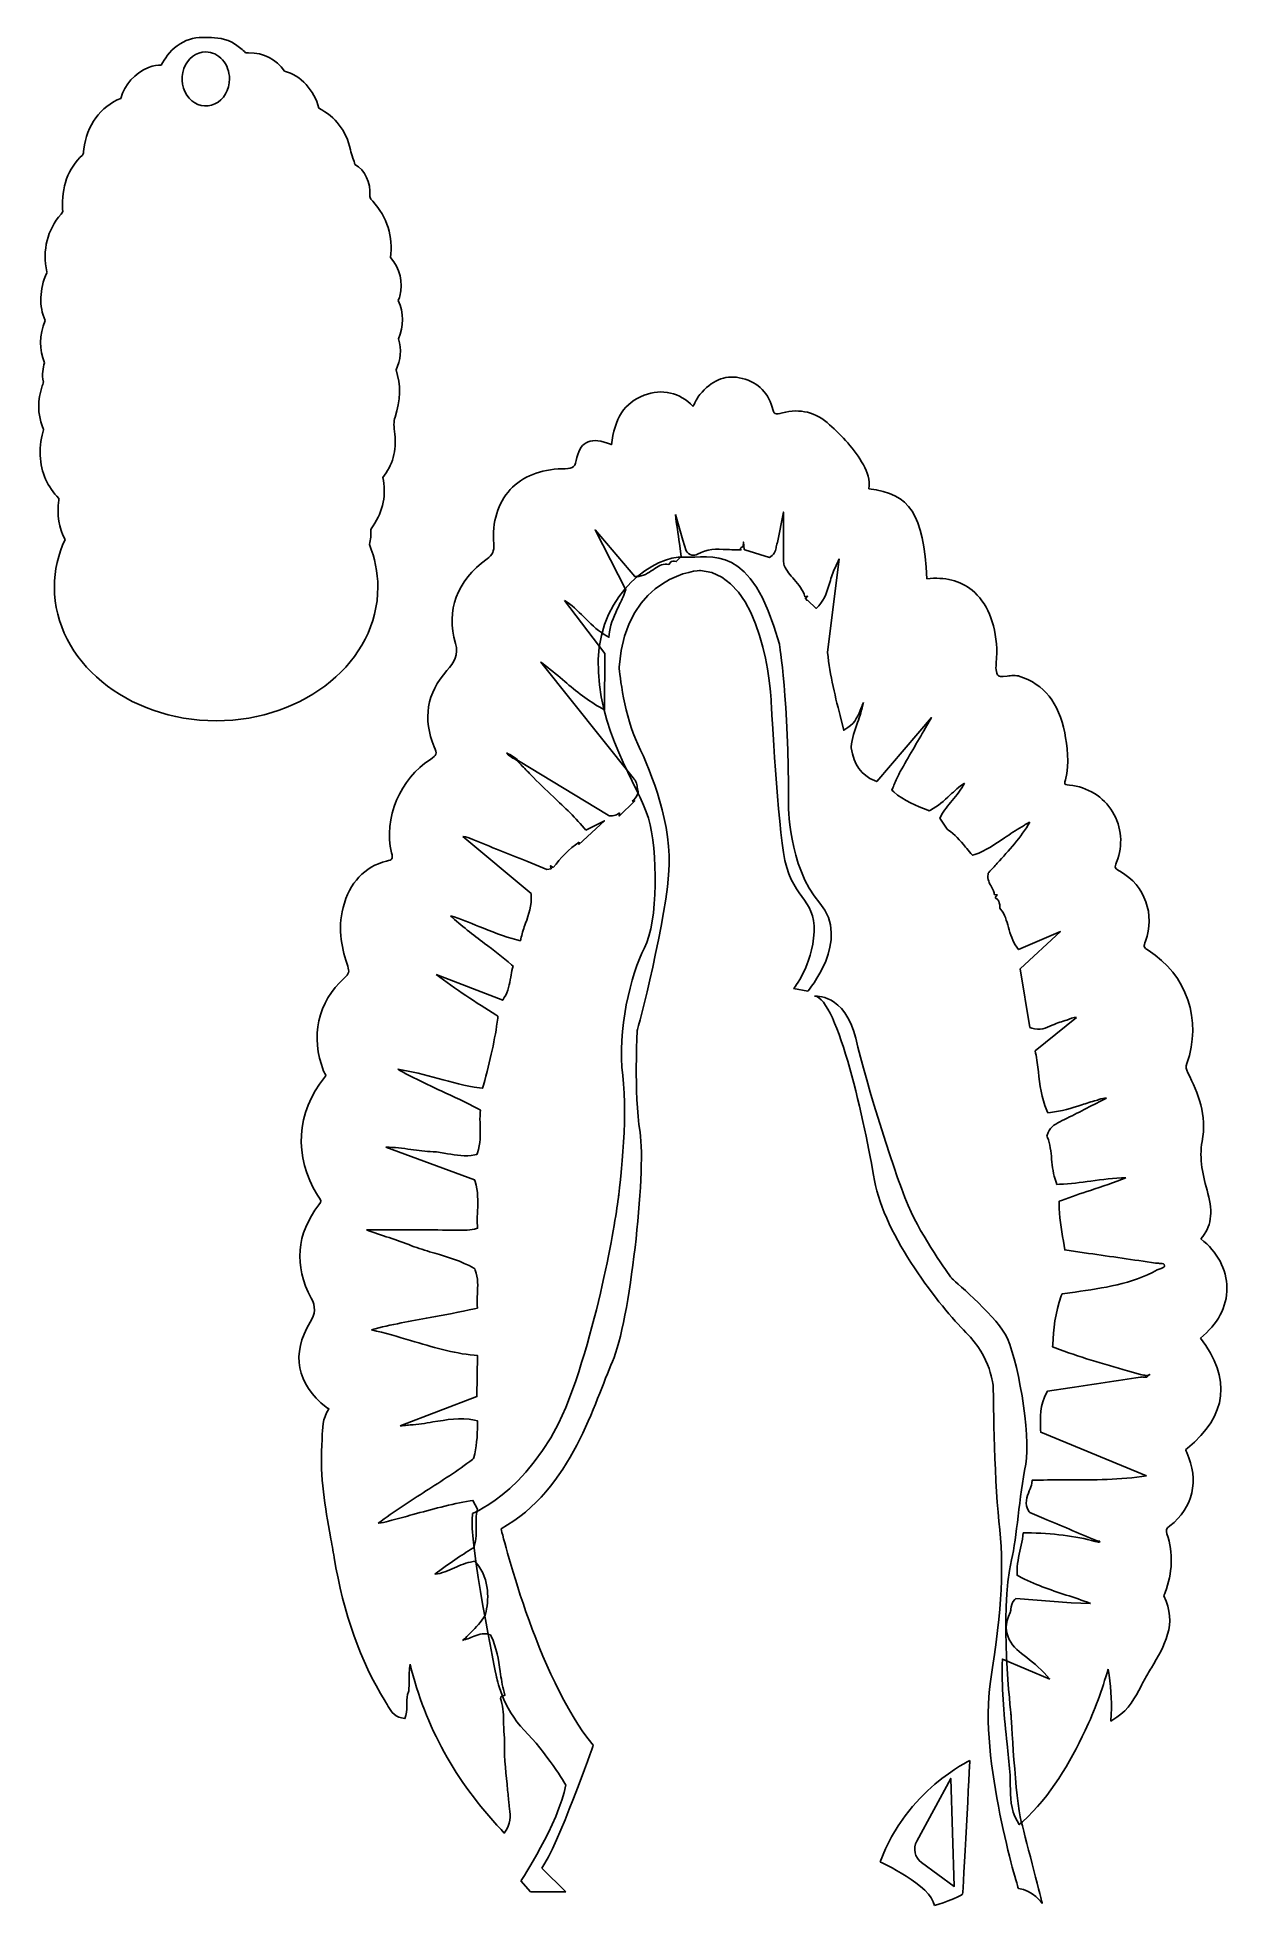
# Model space of a CAD drawing. Extents: x 0 to 84, y -84 to 48.
import ezdxf

# ---------------------------------------------------------------- set-up
doc = ezdxf.new("R2010")
doc.units = 0
doc.layers.get('0').update_dxf_attribs({"linetype": 'CONTINUOUS'})

msp = doc.modelspace()

# ---------------------------------------------------------------- linework, layer by layer
at = {"color": 1}
for points in [[(8.760677, 46.428595)], [(11.914956, 47.366224)], [(25.509058, 27.092324)]]:
    msp.add_lwpolyline(points, close=True, dxfattribs=at)
msp.add_lwpolyline([(22.378091, 39.614188), (22.295541, 39.866192)], dxfattribs=at)
at = {"color": 7}
for points in [[(45.055229, 14.68799), (45.595229, 12.88799), (45.825229, 12.12799)], [(52.275229, 12.71799), (52.685229, 14.86799), (52.685229, 11.41799), (52.705229, 11.17799), (52.725229, 11.09799)], [(41.525229, 9.26799), (41.565229, 9.36799), (39.395229, 13.60799), (42.185229, 10.30799), (42.305229, 10.30799)], [(44.985229, 11.38799), (45.115229, 11.36799), (45.475229, 11.72799), (45.345229, 12.64799)], [(49.395229, 12.19799), (49.685229, 12.19799), (49.665229, 12.30799), (49.705229, 12.36799), (49.845229, 12.42799), (49.865229, 12.74799), (49.905229, 12.22799), (49.955229, 12.22799), (49.955229, 12.18799), (51.695229, 11.66799), (51.795229, 11.72799)], [(44.465229, 11.17799), (44.605229, 11.16799), (44.685229, 11.28799)], [(56.625229, 11.56799), (55.805229, 4.94799)], [(39.675229, 1.10799), (40.045229, 0.89799), (40.085229, 4.86799), (37.235229, 8.62799)], [(54.185229, 8.87799), (54.385229, 8.91799), (54.235229, 8.76799), (54.355229, 8.62799), (54.375229, 8.63799), (55.005229, 8.05799), (55.175229, 8.24799)], [(40.035229, 6.22799), (40.365229, 6.02799), (40.415229, 6.40799)], [(42.075229, -3.90201), (35.565229, 4.26799), (35.695229, 4.16799)], [(56.755229, 0.19799), (56.945229, -0.54201), (57.235229, -0.35201)], [(59.105229, -4.10201), (59.275229, -4.17201), (63.125229, 0.34799), (62.705229, -0.38201)], [(34.165229, -2.98201), (33.835229, -2.65201), (33.755229, -2.59201)], [(57.455229, -1.72201), (57.455229, -1.76201), (57.465229, -1.79201)], [(33.985229, -2.70201), (40.315229, -6.55201), (40.395229, -6.58201)], [(42.415229, -5.01201), (42.435229, -4.95201), (42.425229, -4.89201)], [(60.405229, -4.60201), (60.325229, -4.77201), (60.465229, -4.89201)], [(41.125229, -6.37201), (41.095229, -6.61201), (42.185229, -5.52201), (42.015229, -5.55201)], [(62.865229, -6.19201), (62.965229, -6.23201), (63.065229, -6.18201)], [(38.265229, -8.45201), (38.255229, -8.61201), (40.045229, -6.94201), (38.745229, -7.61201)], [(63.785229, -6.63201), (63.715229, -6.76201), (64.235229, -7.52201), (64.295229, -7.58201)], [(34.885229, -12.19201), (34.875229, -12.08201), (30.055229, -8.05201)], [(34.575229, -9.80201), (35.995229, -10.37201), (36.285229, -10.32201), (36.245229, -10.11201), (36.435229, -10.24201)], [(65.915229, -9.25201), (66.025229, -9.37201), (66.185229, -9.32201)], [(67.185229, -10.58201), (67.135229, -10.64201), (67.125229, -10.71201)], [(67.555229, -12.15201), (67.775229, -12.17201), (67.635229, -12.35201), (67.815229, -12.52201)], [(67.965229, -13.03201), (67.965229, -13.11201), (68.015229, -13.17201)], [(33.875229, -15.35201), (34.125229, -15.41201), (34.185229, -15.16201)], [(69.155229, -15.87201), (69.275229, -16.03201), (72.235229, -14.76201), (69.385229, -17.40201), (70.075229, -21.53201), (70.205229, -21.58201)], [(33.565229, -17.35201), (33.605229, -17.20201), (33.485229, -17.10201)], [(28.185229, -17.79201), (32.875229, -19.61201), (32.985229, -19.43201)], [(54.405229, -18.98201), (53.405229, -18.78201)], [(32.525229, -20.89201), (32.535229, -20.74201), (32.395229, -20.65201)], [(73.365228, -20.82201), (70.455229, -23.19201), (70.485229, -23.34201)], [(31.235229, -25.802009), (31.455229, -25.832009), (31.515229, -25.622009)], [(31.285229, -27.532009), (31.295229, -27.372009), (31.145229, -27.292009)], [(71.275229, -27.392009), (71.345229, -27.562009), (71.525229, -27.542009)], [(75.485228, -26.522009), (74.975228, -26.782009)], [(30.925229, -32.412009), (30.885229, -32.292009), (24.625229, -29.982009)], [(71.305229, -29.142009), (71.285229, -29.222009), (71.315229, -29.302009)], [(30.895229, -30.542009), (31.035229, -30.512009), (31.085229, -30.382009)], [(71.925229, -32.452009), (71.985229, -32.622009), (72.165229, -32.612009)], [(72.305229, -33.752009), (72.145229, -33.812009), (72.145229, -33.982009)], [(30.885229, -35.772009), (31.095229, -35.722009), (31.085229, -35.512009)], [(23.25523, -35.832009), (23.87523, -35.832009)], [(29.285229, -35.852009), (29.525229, -35.852009)], [(72.445229, -36.632009), (72.535229, -37.252009), (74.215228, -37.492009)], [(30.935229, -38.672009), (30.905229, -38.592009), (30.825229, -38.542009)], [(73.275228, -40.222009), (72.345229, -40.352009), (72.295229, -40.492009)], [(30.885229, -41.402009), (31.085229, -41.352009), (31.075229, -41.142009)], [(25.625229, -49.682009), (31.055229, -47.602009), (31.095229, -44.712009), (30.865229, -44.692009)], [(71.695229, -43.922009), (71.685229, -44.102009), (71.855229, -44.162009)], [(76.965228, -45.792009), (77.885228, -46.052009)], [(78.325228, -46.142009), (78.535228, -46.042009), (78.535228, -46.042009), (78.335228, -46.232009)], [(72.905228, -46.992009), (71.315229, -47.232009), (71.255229, -47.342009)], [(31.085229, -49.522009), (31.085229, -49.312009), (30.885229, -49.272009)], [(70.835229, -49.972009), (70.845229, -50.132009), (78.315228, -53.202009)], [(30.745229, -52.042009), (30.815229, -51.992009), (30.835229, -51.912009)], [(70.445229, -53.512009), (70.235229, -53.522009), (70.205229, -53.732009)], [(31.065229, -55.652009), (31.085229, -55.562009), (30.765229, -54.942009), (30.585229, -54.972009)], [(25.045229, -56.342009), (24.815229, -56.402009)], [(70.035229, -55.742009), (70.075229, -55.802009), (71.055229, -56.212009)], [(69.835229, -57.232009), (69.615229, -57.232009), (69.585229, -57.452009)], [(74.795228, -57.862009), (74.695228, -57.832009)], [(74.705228, -57.752009), (74.885228, -57.812009)], [(75.005228, -57.822009), (74.995228, -57.902009)], [(30.755229, -58.322009), (30.825229, -58.272009), (30.855229, -58.192009)], [(31.005229, -59.352009), (30.915229, -59.242009), (30.775229, -59.262009)], [(69.175229, -60.082009), (69.175229, -60.232009), (69.305229, -60.302009)], [(74.355228, -62.212009), (72.985228, -62.182009), (69.095229, -61.862009), (69.015229, -61.942009)], [(79.595228, -61.512009), (79.615228, -61.452009)], [(31.635229, -63.062009), (31.665229, -62.982009)], [(32.055229, -64.532009), (32.005229, -64.432009), (31.895229, -64.402009)], [(71.485229, -67.562009), (68.135229, -66.152009), (68.125229, -66.522009)], [(26.225229, -68.472009), (26.245229, -68.382009)], [(32.815229, -68.782009), (33.025229, -68.702009), (32.965229, -68.482009)], [(25.735229, -70.302009), (25.965229, -70.352009), (26.025229, -70.132009)], [(75.815228, -70.042009), (75.795228, -70.522009), (76.205228, -70.262009)], [(62.095229, -79.002008), (64.495229, -74.572008), (64.735229, -82.202008), (62.435229, -80.522008)], [(69.175229, -77.572008), (69.325229, -77.842008), (69.555229, -77.632008)], [(32.765229, -78.192008), (32.985229, -78.432008), (33.155229, -78.152008)], [(35.625229, -80.922008), (37.325229, -82.582008)], [(37.325229, -82.582008), (34.835229, -82.582008), (34.155229, -81.822008)]]:
    msp.add_lwpolyline(points, dxfattribs=at)
for points in [[(83.985228, -39.942009)], [(59.505229, -80.472008)], [(70.955229, -83.402008)]]:
    msp.add_lwpolyline(points, close=True, dxfattribs=at)
at = {"color": 1}
for points in [[(9.901608, 47.800995), (9.34146, 47.402557), (9.014218, 46.878115), (8.760677, 46.428595)], [(11.688179, 48.393543), (11.05433, 48.393543), (10.452911, 48.192622), (9.901608, 47.800995)], [(11.856225, 48.386643), (11.797258, 48.393543), (11.741245, 48.393543), (11.688179, 48.393543)], [(12.121558, 48.379843), (12.033116, 48.379843), (11.94467, 48.383243), (11.856225, 48.386643)], [(14.005418, 47.896268), (13.312607, 48.362816), (12.622742, 48.373033), (12.121558, 48.379843)], [(14.727713, 47.307122), (14.518394, 47.51826), (14.279597, 47.712373), (14.005418, 47.896268)], [(7.876233, 46.268539), (6.888607, 45.849668), (6.210535, 45.09025), (5.912773, 44.085641)], [(8.760677, 46.428595), (8.551358, 46.428595), (8.224116, 46.414955), (7.876233, 46.268539)], [(10.370524, 46.187008), (10.11178, 45.473204), (10.254802, 44.651581), (10.732899, 44.105259)], [(11.914956, 47.366224), (11.238824, 47.366224), (10.629269, 46.900811), (10.370524, 46.187008)], [(13.097012, 46.806731), (12.783511, 47.164968), (12.358313, 47.366224), (11.914956, 47.366224)], [(13.586636, 45.455995), (13.586636, 45.962619), (13.410513, 46.448493), (13.097012, 46.806731)], [(14.931135, 47.310522), (14.863317, 47.310522), (14.79552, 47.310522), (14.727713, 47.307122)], [(17.460639, 46.013043), (16.906391, 46.854192), (16.027844, 47.310522), (14.931135, 47.310522)], [(12.55468, 43.691174), (13.179344, 43.986841), (13.586636, 44.68338), (13.586636, 45.455995)], [(19.901699, 43.384029), (19.583301, 44.667887), (18.616312, 45.703147), (17.460639, 46.013043)], [(5.912773, 44.085641), (4.50651, 43.520332), (3.492351, 42.154746), (3.312515, 40.499692)], [(10.732899, 44.105259), (11.210996, 43.558938), (11.930016, 43.395507), (12.55468, 43.691174)], [(22.12165, 40.455337), (21.832731, 41.797086), (21.069164, 42.798292), (19.901699, 43.384029)], [(3.203434, 40.084226), (2.198117, 39.134105), (1.717572, 37.805976), (1.81486, 36.246273)], [(3.253548, 40.142118), (3.253548, 40.142118), (3.241746, 40.125087), (3.203434, 40.084226)], [(3.312515, 40.499692), (3.283026, 40.234066), (3.262392, 40.162552), (3.253548, 40.142118)], [(22.295541, 39.866192), (22.224831, 40.080736), (22.159974, 40.281657), (22.12165, 40.455337)], [(22.440011, 39.423484), (22.416431, 39.484782), (22.389891, 39.569917), (22.378091, 39.614188)], [(23.489548, 37.189502), (23.572098, 38.146436), (23.171149, 38.990989), (22.440011, 39.423484)], [(23.695922, 36.825118), (23.477755, 37.066906), (23.483652, 37.13161), (23.489548, 37.189502)], [(1.70283, 35.895513), (0.724047, 34.815983), (0.37027, 33.375475), (0.703412, 31.836209)], [(1.81486, 36.246273), (1.826662, 36.048759), (1.809, 36.014705), (1.70283, 35.895513)], [(24.945932, 32.833922), (25.15525, 34.308486), (24.724823, 35.680886), (23.695922, 36.825118)], [(0.691581, 31.768108), (0.172716, 30.552268), (0.13439, 29.421659), (0.576612, 28.393209)], [(0.709272, 31.812374), (0.706302, 31.805599), (0.700442, 31.788538), (0.691581, 31.768108)], [(0.703412, 31.836209), (0.706382, 31.826005), (0.706382, 31.815774), (0.709272, 31.812374)], [(25.603366, 30.112962), (25.8628, 31.114165), (25.632836, 32.064287), (24.945932, 32.833922)], [(25.500181, 29.79966), (25.538501, 29.895015), (25.573891, 30.000581), (25.603366, 30.112962)], [(25.509081, 27.092319), (25.898235, 28.004983), (25.895289, 28.938077), (25.500181, 29.79966)], [(0.576612, 28.393209), (0.163871, 27.340923), (0.149129, 26.336313), (0.535341, 25.403219)], [(25.343965, 24.902616), (25.680051, 25.583706), (25.744907, 26.360153), (25.509058, 27.092324)], [(0.535341, 25.403219), (0.429207, 25.066079), (0.320126, 24.59272), (0.455749, 24.04444)], [(0.376157, 23.772004), (0.031226, 22.791232), (0.040069, 21.817271), (0.402687, 20.87396)], [(0.455749, 24.04444), (0.452779, 24.013787), (0.435113, 23.938868), (0.376157, 23.772004)], [(25.273205, 21.572077), (25.668257, 22.746961), (25.688892, 23.86395), (25.343965, 24.902616)], [(25.249625, 20.376763), (25.184755, 20.890987), (25.167065, 21.251967), (25.273205, 21.572077)], [(0.458709, 20.673036), (0.33194, 20.196274), (0.187482, 19.559454), (0.225806, 18.868145)], [(0.402687, 20.87396), (0.461651, 20.72412), (0.458709, 20.673036), (0.458709, 20.673036)], [(24.400565, 17.315255), (25.096322, 18.146187), (25.397035, 19.225719), (25.249625, 20.376763)], [(0.225806, 18.868145), (0.287716, 17.659208), (0.747627, 16.610326), (1.555418, 15.82707)], [(23.719544, 13.892769), (24.444784, 14.938246), (24.683584, 16.140372), (24.400565, 17.315255)], [(1.546588, 15.707881), (1.396231, 14.676028), (1.549558, 13.72931), (1.982914, 12.932434)], [(1.555418, 15.82707), (1.555418, 15.80324), (1.552448, 15.76236), (1.546588, 15.707881)], [(23.463065, 12.578265), (23.572146, 12.939245), (23.583939, 13.272977), (23.560345, 13.545415)], [(23.560345, 13.545415), (23.557445, 13.582875), (23.551445, 13.64758), (23.719544, 13.892769)], [(1.982914, 12.932434), (1.502365, 11.886957), (1.234085, 10.752939), (1.234085, 9.567841)], [(24.058588, 9.567841), (24.058588, 10.620127), (23.846324, 11.631549), (23.463065, 12.578265)], [(1.234085, 9.567841), (1.234085, 4.350681), (6.343211, 0.124506), (12.646338, 0.124506)], [(12.646338, 0.124506), (18.949463, 0.124506), (24.058588, 4.354085), (24.058588, 9.567841)]]:
    msp.add_open_spline(points, degree=3, dxfattribs=at)
at = {"color": 7}
for points in [[(49.565229, 24.357989), (48.535229, 24.547989), (47.595229, 24.14799), (46.785229, 23.15799)], [(51.885229, 22.26799), (51.575229, 23.39799), (50.745229, 24.13799), (49.565229, 24.357989)], [(42.845229, 23.11799), (41.485229, 22.60799), (40.735229, 21.45799), (40.555229, 19.61799)], [(46.305229, 22.32799), (45.365229, 23.31799), (44.125229, 23.59799), (42.845229, 23.11799)], [(46.785229, 23.15799), (46.585229, 22.91799), (46.455229, 22.63799), (46.325229, 22.36799)], [(46.325229, 22.36799), (46.315229, 22.35799), (46.315229, 22.33799), (46.305229, 22.32799)], [(52.625229, 21.86799), (52.075229, 21.71799), (52.025229, 21.76799), (51.885229, 22.26799)], [(55.945229, 21.03799), (54.985229, 21.91799), (53.835229, 22.20799), (52.625229, 21.86799)], [(40.265229, 19.73799), (39.605229, 19.96799), (39.125229, 19.96799), (38.755229, 19.75799)], [(58.325229, 18.19799), (57.705229, 19.33799), (56.815229, 20.23799), (55.945229, 21.03799)], [(38.055229, 18.49799), (37.965229, 17.97799), (37.705229, 17.91799), (37.065229, 17.91799)], [(38.755229, 19.75799), (38.395229, 19.54799), (38.175229, 19.14799), (38.055229, 18.49799)], [(40.555229, 19.61799), (40.455229, 19.66799), (40.365229, 19.70799), (40.265229, 19.73799)], [(37.065229, 17.91799), (35.535229, 17.89799), (34.275229, 17.38799), (33.405229, 16.44799)], [(58.705229, 16.51799), (58.825229, 17.12799), (58.595229, 17.68799), (58.325229, 18.19799)], [(33.405229, 16.44799), (32.525229, 15.49799), (32.125229, 14.16799), (32.235229, 12.61799)], [(62.815229, 10.15799), (62.545229, 14.75799), (61.665229, 16.14799), (58.705229, 16.51799)], [(45.345229, 12.64799), (45.245229, 13.32799), (45.145229, 14.00799), (45.055229, 14.68799)], [(32.235229, 12.61799), (32.275229, 12.09799), (32.165229, 11.84799), (31.765229, 11.55799)], [(45.645229, 11.67799), (47.655229, 11.55799), (50.385229, 12.83799), (52.395229, 5.52799)], [(45.825229, 12.12799), (45.915229, 11.97799), (46.055229, 11.86799), (46.215229, 11.82799)], [(46.215229, 11.82799), (46.355229, 11.78799), (46.505229, 11.81799), (46.625229, 11.88799)], [(46.625229, 11.88799), (47.265229, 12.28799), (47.965229, 12.25799), (48.705229, 12.21799)], [(48.705229, 12.21799), (48.935229, 12.20799), (49.165229, 12.19799), (49.395229, 12.19799)], [(51.795229, 11.72799), (52.085229, 11.90799), (52.145229, 12.19799), (52.175229, 12.41799)], [(52.175229, 12.41799), (52.195229, 12.53799), (52.215229, 12.64799), (52.275229, 12.71799)], [(31.765229, 11.55799), (29.605229, 9.96799), (28.855229, 7.95799), (29.545229, 5.58799)], [(39.615229, 4.44799), (39.775229, 9.26799), (43.635229, 11.79799), (45.645229, 11.67799)], [(46.825229, 10.74799), (46.825229, 10.74799), (41.575229, 10.50799), (41.085229, 3.91799)], [(42.305229, 10.30799), (42.785229, 10.30799), (43.155229, 10.56799), (43.485229, 10.78799)], [(43.485229, 10.78799), (43.815229, 11.01799), (44.095229, 11.21799), (44.465229, 11.17799)], [(44.685229, 11.28799), (44.745229, 11.36799), (44.815229, 11.41799), (44.985229, 11.38799)], [(51.805229, 1.78799), (51.805229, 1.78799), (51.325229, 10.42799), (46.825229, 10.74799)], [(52.725229, 11.09799), (52.905229, 10.71799), (53.175229, 10.40799), (53.435229, 10.10799)], [(55.955229, 9.89799), (56.065229, 10.26799), (56.155229, 10.60799), (56.325229, 10.92799)], [(56.325229, 10.92799), (56.435229, 11.13799), (56.535229, 11.35799), (56.625229, 11.56799)], [(41.065229, 8.22799), (41.225229, 8.56799), (41.395229, 8.90799), (41.525229, 9.26799)], [(53.435229, 10.10799), (53.765229, 9.72799), (54.085229, 9.36799), (54.185229, 8.87799)], [(55.175229, 8.24799), (55.625229, 8.73799), (55.785229, 9.32799), (55.955229, 9.89799)], [(65.995229, 9.34799), (65.165229, 10.01799), (64.075229, 10.29799), (62.815229, 10.15799)], [(67.745229, 5.21799), (67.645229, 7.06799), (67.045229, 8.49799), (65.995229, 9.34799)], [(37.235229, 8.62799), (37.735229, 8.31799), (38.155229, 7.89799), (38.595229, 7.45799)], [(40.415229, 6.40799), (40.505229, 7.04799), (40.775229, 7.62799), (41.065229, 8.22799)], [(38.595229, 7.45799), (39.035229, 7.01799), (39.485229, 6.56799), (40.035229, 6.22799)], [(29.545229, 5.58799), (29.775229, 4.80799), (29.465229, 4.25799), (28.935229, 3.66799)], [(52.395229, 5.52799), (52.395229, 5.52799), (53.075229, 1.58799), (53.035229, -5.68201)], [(35.695229, 4.16799), (36.175229, 3.80799), (36.645229, 3.41799), (37.095229, 3.02799)], [(43.155229, -6.76201), (42.475229, -4.51201), (39.455229, -0.37201), (39.615229, 4.44799)], [(55.805229, 4.94799), (55.965229, 3.32799), (56.365229, 1.73799), (56.755229, 0.19799)], [(67.785229, 3.37799), (67.645229, 3.64799), (67.685229, 4.03799), (67.715229, 4.45799)], [(67.715229, 4.45799), (67.735229, 4.70799), (67.765229, 4.96799), (67.745229, 5.21799)], [(28.935229, 3.66799), (27.515229, 2.09799), (27.205229, 0.23799), (28.045229, -1.71201)], [(37.095229, 3.02799), (37.895229, 2.34799), (38.735229, 1.64799), (39.675229, 1.10799)], [(41.085229, 3.91799), (41.085229, 3.91799), (41.365229, 0.82799), (42.245229, -1.14201)], [(68.475229, 3.27799), (68.055229, 3.22799), (67.865229, 3.21799), (67.785229, 3.37799)], [(69.375229, 3.25799), (69.085229, 3.35799), (68.765229, 3.31799), (68.475229, 3.27799)], [(72.535229, -0.72201), (72.115229, 1.39799), (71.085229, 2.69799), (69.375229, 3.25799)], [(52.685229, -9.17201), (52.205229, -5.93201), (51.805229, 1.78799), (51.805229, 1.78799)], [(58.325229, 1.40799), (58.235229, 0.91799), (58.075229, 0.45799), (57.915229, -0.00201)], [(58.175229, 1.03799), (58.225229, 1.15799), (58.275229, 1.28799), (58.325229, 1.40799)], [(57.235229, -0.35201), (57.765229, -0.00201), (57.975229, 0.51799), (58.175229, 1.03799)], [(42.245229, -1.14201), (43.125229, -3.11201), (44.695229, -6.44201), (44.615229, -10.06201)], [(57.915229, -0.00201), (57.725229, -0.55201), (57.525229, -1.12201), (57.455229, -1.72201)], [(62.705229, -0.38201), (62.115229, -1.41201), (61.515229, -2.43201), (60.925229, -3.46201)], [(72.585229, -4.04201), (72.885228, -2.84201), (72.715229, -1.64201), (72.535229, -0.72201)], [(27.765229, -2.60201), (25.635229, -3.93201), (24.455229, -6.77201), (25.025229, -9.20201)], [(28.045229, -1.71201), (28.255229, -2.20201), (28.225229, -2.31201), (27.765229, -2.60201)], [(33.755229, -2.59201), (33.505229, -2.49201), (33.305229, -2.33201), (33.135229, -2.14201)], [(33.135229, -2.14201), (33.455229, -2.29201), (33.745229, -2.46201), (33.985229, -2.70201)], [(57.465229, -1.79201), (57.665229, -2.98201), (58.185229, -3.72201), (59.105229, -4.10201)], [(34.855229, -3.69201), (34.635229, -3.45201), (34.395229, -3.22201), (34.165229, -2.98201)], [(36.445229, -5.24201), (35.915229, -4.74201), (35.365229, -4.23201), (34.855229, -3.69201)], [(42.385229, -4.67201), (42.355229, -4.42201), (42.305229, -4.12201), (42.075229, -3.90201)], [(60.925229, -3.46201), (60.785229, -3.72201), (60.665229, -3.99201), (60.555229, -4.25201)], [(38.745229, -7.61201), (38.045229, -6.74201), (37.235229, -5.98201), (36.445229, -5.24201)], [(42.015229, -5.55201), (42.175229, -5.42201), (42.345229, -5.26201), (42.415229, -5.01201)], [(42.425229, -4.89201), (42.405229, -4.82201), (42.395229, -4.74201), (42.385229, -4.67201)], [(60.555229, -4.25201), (60.505229, -4.37201), (60.455229, -4.48201), (60.405229, -4.60201)], [(60.465229, -4.89201), (61.195229, -5.53201), (62.085229, -5.88201), (62.865229, -6.19201)], [(63.065229, -6.18201), (63.595229, -5.92201), (64.025229, -5.52201), (64.435229, -5.13201)], [(64.435229, -5.13201), (64.755229, -4.83201), (65.075229, -4.53201), (65.455229, -4.28201)], [(65.455229, -4.28201), (65.225229, -4.74201), (64.905229, -5.13201), (64.595229, -5.51201)], [(72.545229, -4.34201), (72.545229, -4.33201), (72.525229, -4.27201), (72.585229, -4.04201)], [(72.865228, -4.42201), (72.595229, -4.39201), (72.545229, -4.34201), (72.545229, -4.34201)], [(75.915228, -6.31201), (75.265228, -5.24201), (74.155228, -4.55201), (72.865228, -4.42201)], [(40.395229, -6.58201), (40.715229, -6.64201), (40.945229, -6.50201), (41.125229, -6.37201)], [(53.035229, -5.68201), (53.035229, -5.68201), (52.995229, -10.14201), (55.245229, -12.75201)], [(64.595229, -5.51201), (64.305229, -5.86201), (64.005229, -6.22201), (63.785229, -6.63201)], [(76.195228, -9.85201), (76.665228, -8.66201), (76.565228, -7.37201), (75.915228, -6.31201)], [(42.875229, -15.91201), (43.835229, -14.08201), (43.835229, -9.01201), (43.155229, -6.76201)], [(64.295229, -7.58201), (64.775229, -7.89201), (65.145229, -8.33201), (65.525229, -8.79201)], [(70.075229, -7.03201), (69.445229, -8.12201), (68.595229, -9.04201), (67.775229, -9.94201)], [(68.285229, -8.15201), (68.675229, -7.88201), (69.085229, -7.59201), (69.505229, -7.37201)], [(69.505229, -7.37201), (69.585229, -7.32201), (69.675229, -7.27201), (69.755229, -7.21201)], [(69.755229, -7.21201), (69.875229, -7.12201), (69.975229, -7.06201), (70.075229, -7.03201)], [(25.025229, -9.20201), (25.135229, -9.66201), (25.095229, -9.67201), (24.665229, -9.78201)], [(30.055229, -8.05201), (30.315229, -8.07201), (30.535229, -8.16201), (30.755229, -8.25201)], [(30.755229, -8.25201), (32.025229, -8.78201), (33.295229, -9.29201), (34.575229, -9.80201)], [(36.435229, -10.24201), (36.955229, -9.58201), (37.535229, -8.92201), (38.265229, -8.45201)], [(54.845229, -14.78201), (54.955229, -12.37201), (53.165229, -12.41201), (52.685229, -9.17201)], [(65.525229, -8.79201), (65.655229, -8.94201), (65.785229, -9.10201), (65.915229, -9.25201)], [(66.185229, -9.32201), (66.975229, -9.06201), (67.635229, -8.59201), (68.285229, -8.15201)], [(24.665229, -9.78201), (23.10523, -10.19201), (22.07523, -11.29201), (21.60523, -13.07201)], [(44.615229, -10.06201), (44.535229, -13.68201), (42.365229, -21.76201), (42.365229, -21.76201)], [(67.775229, -9.94201), (67.575229, -10.15201), (67.385229, -10.37201), (67.185229, -10.58201)], [(76.475228, -10.53201), (76.065228, -10.30201), (76.025228, -10.28201), (76.195228, -9.85201)], [(78.245228, -15.43201), (78.935228, -13.59201), (78.185228, -11.49201), (76.475228, -10.53201)], [(67.125229, -10.71201), (67.075229, -11.07201), (67.225229, -11.35201), (67.365229, -11.60201)], [(67.365229, -11.60201), (67.475229, -11.80201), (67.575229, -11.97201), (67.555229, -12.15201)], [(21.60523, -13.07201), (21.19523, -14.64201), (21.56523, -16.10201), (21.93523, -17.20201)], [(34.485229, -14.18201), (34.695229, -13.56201), (34.925229, -12.91201), (34.885229, -12.19201)], [(55.245229, -12.75201), (57.495229, -15.36201), (54.405229, -18.98201), (54.405229, -18.98201)], [(67.815229, -12.52201), (67.905229, -12.64201), (67.955229, -12.81201), (67.965229, -13.03201)], [(68.015229, -13.17201), (68.305229, -13.54201), (68.435229, -13.99201), (68.565229, -14.47201)], [(31.595229, -15.60201), (30.785229, -14.98201), (29.945229, -14.35201), (29.185229, -13.64201)], [(29.185229, -13.64201), (29.875229, -13.86201), (30.545229, -14.13201), (31.195229, -14.40201)], [(31.195229, -14.40201), (32.055229, -14.75201), (32.945229, -15.11201), (33.875229, -15.35201)], [(34.185229, -15.16201), (34.255229, -14.83201), (34.365229, -14.52201), (34.485229, -14.18201)], [(68.565229, -14.47201), (68.705229, -14.95201), (68.845229, -15.44201), (69.155229, -15.87201)], [(33.485229, -17.10201), (32.875229, -16.57201), (32.225229, -16.08201), (31.595229, -15.60201)], [(53.405229, -18.78201), (53.405229, -18.78201), (54.735229, -17.19201), (54.845229, -14.78201)], [(78.425228, -16.08201), (78.085228, -15.87201), (78.095228, -15.83201), (78.245228, -15.43201)], [(41.345229, -24.922009), (40.945229, -21.83201), (41.905229, -17.74201), (42.875229, -15.91201)], [(81.155228, -24.09201), (82.245228, -21.02201), (81.155228, -17.81201), (78.425228, -16.08201)], [(21.68523, -18.05201), (19.82523, -19.71201), (19.27523, -22.22201), (20.23523, -24.612009)], [(21.93523, -17.20201), (22.06523, -17.60201), (22.02523, -17.75201), (21.68523, -18.05201)], [(32.395229, -20.65201), (31.005229, -19.78201), (29.535229, -18.84201), (28.185229, -17.79201)], [(32.985229, -19.43201), (33.265229, -18.97201), (33.355229, -18.47201), (33.435229, -17.99201)], [(33.435229, -17.99201), (33.475229, -17.77201), (33.505229, -17.56201), (33.565229, -17.35201)], [(54.875229, -19.32201), (54.875229, -19.32201), (57.035229, -19.12201), (57.785229, -22.30201)], [(59.115229, -32.342009), (58.455229, -28.482009), (56.525229, -19.44201), (54.875229, -19.32201)], [(31.515229, -25.622009), (32.005229, -23.85201), (32.325229, -22.35201), (32.525229, -20.89201)], [(72.195229, -21.17201), (72.355229, -21.13201), (72.515229, -21.07201), (72.685229, -21.01201)], [(72.685229, -21.01201), (72.915228, -20.92201), (73.135228, -20.83201), (73.365228, -20.82201)], [(42.365229, -21.76201), (42.365229, -21.76201), (42.125229, -26.092009), (42.565229, -28.942009)], [(57.785229, -22.30201), (58.535229, -25.472009), (60.625229, -32.302009), (61.705229, -34.592009)], [(70.205229, -21.58201), (70.775229, -21.79201), (71.235229, -21.57201), (71.645229, -21.38201)], [(71.645229, -21.38201), (71.835229, -21.29201), (72.015229, -21.21201), (72.195229, -21.17201)], [(70.485229, -23.34201), (70.565229, -23.77201), (70.625229, -24.23201), (70.675229, -24.672009)], [(20.30523, -25.062009), (18.30523, -27.542009), (18.11523, -30.652009), (19.79523, -33.382009)], [(20.23523, -24.612009), (20.25523, -24.672009), (20.29523, -24.732009), (20.32523, -24.782009)], [(20.32523, -24.782009), (20.40523, -24.912009), (20.40523, -24.922009), (20.30523, -25.062009)], [(28.535229, -26.022009), (27.515229, -25.552009), (26.465229, -25.062009), (25.465229, -24.492009)], [(25.465229, -24.492009), (26.435229, -24.622009), (27.395229, -24.892009), (28.325229, -25.142009)], [(41.065229, -33.362009), (41.065229, -33.362009), (41.745229, -28.022009), (41.345229, -24.922009)], [(70.675229, -24.672009), (70.775229, -25.572009), (70.885229, -26.512009), (71.275229, -27.392009)], [(81.225228, -24.742009), (81.085228, -24.482009), (81.075228, -24.322009), (81.155228, -24.09201)], [(82.235228, -29.582009), (82.585228, -27.742009), (81.955228, -26.162009), (81.225228, -24.742009)], [(28.325229, -25.142009), (29.265229, -25.402009), (30.235229, -25.672009), (31.235229, -25.802009)], [(31.145229, -27.292009), (30.285229, -26.832009), (29.395229, -26.422009), (28.535229, -26.022009)], [(31.275229, -28.502009), (31.265229, -28.162009), (31.265229, -27.852009), (31.285229, -27.532009)], [(71.525229, -27.542009), (72.295229, -27.462009), (73.025228, -27.232009), (73.735228, -27.002009)], [(74.975228, -26.782009), (74.015228, -27.282009), (73.115228, -27.752009), (72.185229, -28.202009)], [(73.735228, -27.002009), (74.075228, -26.892009), (74.415228, -26.782009), (74.755228, -26.692009)], [(74.755228, -26.692009), (74.825228, -26.672009), (74.885228, -26.652009), (74.955228, -26.632009)], [(74.955228, -26.632009), (75.135228, -26.572009), (75.305228, -26.522009), (75.485228, -26.522009)], [(31.085229, -30.382009), (31.305229, -29.752009), (31.295229, -29.112009), (31.275229, -28.502009)], [(42.565229, -28.942009), (43.005229, -31.792009), (41.835229, -42.402009), (40.615229, -45.132009)], [(72.185229, -28.202009), (71.805229, -28.392009), (71.435229, -28.632009), (71.305229, -29.142009)], [(24.625229, -29.982009), (25.235229, -30.002009), (25.815229, -30.072009), (26.385229, -30.152009)], [(26.385229, -30.152009), (26.925229, -30.222009), (27.425229, -30.292009), (27.955229, -30.312009)], [(27.955229, -30.312009), (28.295229, -30.322009), (28.635229, -30.392009), (28.985229, -30.452009)], [(71.315229, -29.302009), (71.515229, -29.782009), (71.565229, -30.292009), (71.615229, -30.842009)], [(82.645228, -33.262009), (82.295228, -32.022009), (82.005228, -30.812009), (82.235228, -29.582009)], [(28.985229, -30.452009), (29.595229, -30.562009), (30.225229, -30.682009), (30.895229, -30.542009)], [(71.615229, -30.842009), (71.665229, -31.372009), (71.715229, -31.922009), (71.925229, -32.452009)], [(31.095229, -34.472009), (31.125229, -33.802009), (31.145229, -33.102009), (30.925229, -32.412009)], [(65.565229, -43.072009), (63.795229, -41.342009), (59.775229, -36.202009), (59.115229, -32.342009)], [(72.165229, -32.612009), (72.915228, -32.582009), (73.665228, -32.482009), (74.385228, -32.382009)], [(76.845228, -32.152009), (76.025228, -32.492009), (75.185228, -32.772009), (74.355228, -33.042009)], [(74.385228, -32.382009), (75.195228, -32.272009), (76.015228, -32.172009), (76.845228, -32.152009)], [(19.90523, -34.062009), (18.30523, -36.132009), (18.12523, -38.352009), (19.35523, -40.662009)], [(19.79523, -33.382009), (19.82523, -33.432009), (19.85523, -33.482009), (19.89523, -33.532009)], [(19.89523, -33.532009), (20.04523, -33.752009), (20.09523, -33.812009), (19.90523, -34.062009)], [(37.805229, -47.142009), (40.215229, -40.232009), (41.065229, -33.362009), (41.065229, -33.362009)], [(72.145229, -33.982009), (72.135229, -34.882009), (72.295229, -35.772009), (72.445229, -36.632009)], [(74.355228, -33.042009), (73.685228, -33.262009), (72.985228, -33.492009), (72.305229, -33.752009)], [(82.145228, -36.472009), (82.865228, -35.632009), (83.025228, -34.612009), (82.645228, -33.262009)], [(31.085229, -35.512009), (31.065229, -35.172009), (31.075229, -34.812009), (31.095229, -34.472009)], [(61.705229, -34.592009), (62.785229, -36.882009), (64.555229, -39.252009), (64.555229, -39.252009)], [(23.42523, -35.892009), (23.36523, -35.872009), (23.31523, -35.852009), (23.25523, -35.832009)], [(26.625229, -37.022009), (25.585229, -36.632009), (24.535229, -36.272009), (23.42523, -35.892009)], [(23.87523, -35.832009), (25.735229, -35.832009), (27.515229, -35.822009), (29.285229, -35.852009)], [(29.525229, -35.852009), (29.965229, -35.862009), (30.425229, -35.872009), (30.885229, -35.772009)], [(83.985228, -39.942009), (83.975228, -38.622009), (83.305228, -37.372009), (82.145228, -36.472009)], [(28.075229, -37.482009), (27.595229, -37.342009), (27.095229, -37.192009), (26.625229, -37.022009)], [(30.825229, -38.542009), (29.955229, -38.032009), (28.995229, -37.752009), (28.075229, -37.482009)], [(74.215228, -37.492009), (75.795228, -37.722009), (77.375228, -37.942009), (78.955228, -38.182009)], [(78.955228, -38.182009), (79.035228, -38.192009), (79.125228, -38.192009), (79.215228, -38.202009)], [(79.215228, -38.202009), (79.545228, -38.212009), (79.565228, -38.242009), (79.585228, -38.362009)], [(31.085229, -40.362009), (31.115229, -39.812009), (31.145229, -39.242009), (30.935229, -38.672009)], [(64.555229, -39.252009), (64.555229, -39.252009), (67.485229, -41.742009), (68.335229, -43.192009)], [(79.065228, -38.662009), (77.275228, -39.662009), (75.235228, -39.942009), (73.275228, -40.222009)], [(79.335228, -38.552009), (79.245228, -38.582009), (79.145228, -38.622009), (79.065228, -38.662009)], [(79.585228, -38.362009), (79.595228, -38.442009), (79.595228, -38.462009), (79.335228, -38.552009)], [(19.35523, -40.662009), (19.67523, -41.252009), (19.65523, -41.762009), (19.28523, -42.362009)], [(31.075229, -41.142009), (31.065229, -40.882009), (31.075229, -40.622009), (31.085229, -40.362009)], [(72.295229, -40.492009), (71.855229, -41.672009), (71.745229, -42.892009), (71.695229, -43.922009)], [(82.115228, -43.472009), (83.335228, -42.502009), (83.995228, -41.262009), (83.985228, -39.942009)], [(23.61523, -42.892009), (25.005229, -42.512009), (26.395229, -42.262009), (27.745229, -42.022009)], [(27.745229, -42.022009), (28.775229, -41.842009), (29.845229, -41.642009), (30.885229, -41.402009)], [(19.28523, -42.362009), (17.92523, -44.592009), (18.32523, -46.722009), (20.41523, -48.362009)], [(26.375229, -43.652009), (25.485229, -43.382009), (24.565229, -43.112009), (23.61523, -42.892009)], [(67.495229, -46.892009), (67.495229, -46.892009), (67.335229, -44.802009), (65.565229, -43.072009)], [(68.335229, -43.192009), (69.175229, -44.642009), (70.185229, -50.332009), (69.785229, -52.392009)], [(81.195228, -51.262009), (84.015228, -48.902009), (84.315228, -46.352009), (82.115228, -43.472009)], [(30.865229, -44.692009), (29.345229, -44.542009), (27.905229, -44.102009), (26.375229, -43.652009)], [(71.855229, -44.162009), (73.535228, -44.802009), (75.275228, -45.302009), (76.965228, -45.792009)], [(40.615229, -45.132009), (39.395229, -47.862009), (37.735229, -54.212009), (32.755229, -56.942009)], [(77.885228, -46.052009), (77.955228, -46.072009), (78.025228, -46.082009), (78.105228, -46.092009)], [(78.105228, -46.092009), (78.175228, -46.102009), (78.305228, -46.122009), (78.325228, -46.142009)], [(30.735229, -55.862009), (30.735229, -55.862009), (35.395229, -54.052009), (37.805229, -47.142009)], [(67.895229, -56.412009), (67.535229, -53.162009), (67.495229, -46.892009), (67.495229, -46.892009)], [(71.255229, -47.342009), (70.795229, -48.182009), (70.795229, -49.072009), (70.835229, -49.972009)], [(77.875228, -46.232009), (76.215228, -46.492009), (74.565228, -46.742009), (72.905228, -46.992009)], [(78.145228, -46.232009), (78.055228, -46.222009), (77.965228, -46.222009), (77.875228, -46.232009)], [(78.335228, -46.232009), (78.305228, -46.242009), (78.205228, -46.242009), (78.145228, -46.232009)], [(20.57523, -48.522009), (20.16523, -49.152009), (20.14523, -49.852009), (20.12523, -50.522009)], [(20.41523, -48.362009), (20.46523, -48.402009), (20.52523, -48.432009), (20.58523, -48.452009)], [(20.60523, -48.462009), (20.59523, -48.472009), (20.58523, -48.492009), (20.57523, -48.522009)], [(20.58523, -48.452009), (20.59523, -48.452009), (20.60523, -48.462009), (20.60523, -48.462009)], [(25.885229, -49.652009), (25.795229, -49.662009), (25.715229, -49.672009), (25.625229, -49.682009)], [(26.345229, -49.612009), (26.195229, -49.622009), (26.045229, -49.642009), (25.885229, -49.652009)], [(27.945229, -49.402009), (27.415229, -49.492009), (26.875229, -49.582009), (26.345229, -49.612009)], [(30.885229, -49.272009), (29.875229, -49.072009), (28.895229, -49.242009), (27.945229, -49.402009)], [(30.835229, -51.912009), (31.015229, -51.202009), (31.095229, -50.442009), (31.085229, -49.522009)], [(20.10523, -51.062009), (19.95523, -53.262009), (20.34523, -55.422009), (20.71523, -57.502009)], [(20.12523, -50.522009), (20.12523, -50.702009), (20.11523, -50.882009), (20.10523, -51.062009)], [(81.075228, -51.382009), (81.075228, -51.382009), (81.085228, -51.342009), (81.195228, -51.262009)], [(81.145228, -51.552009), (81.115228, -51.492009), (81.075228, -51.402009), (81.075228, -51.382009)], [(27.455229, -54.272009), (28.555229, -53.572009), (29.695229, -52.842009), (30.745229, -52.042009)], [(69.785229, -52.392009), (69.335229, -54.712009), (69.145229, -57.572009), (68.785229, -59.142009)], [(79.965228, -56.742009), (81.595228, -55.452009), (82.045228, -53.532009), (81.145228, -51.552009)], [(70.205229, -53.732009), (70.185229, -53.902009), (70.115229, -54.072009), (70.035229, -54.262009)], [(72.775229, -53.492009), (71.995229, -53.492009), (71.225229, -53.492009), (70.445229, -53.512009)], [(78.315228, -53.202009), (76.465228, -53.492009), (74.585228, -53.492009), (72.775229, -53.492009)], [(24.08523, -56.552009), (25.195229, -55.722009), (26.345229, -54.982009), (27.455229, -54.272009)], [(30.585229, -54.972009), (29.205229, -55.202009), (27.845229, -55.582009), (26.535229, -55.942009)], [(70.035229, -54.262009), (69.865229, -54.672009), (69.655229, -55.182009), (70.035229, -55.742009)], [(24.815229, -56.402009), (24.575229, -56.472009), (24.345229, -56.532009), (24.08523, -56.552009)], [(26.535229, -55.942009), (26.035229, -56.082009), (25.545229, -56.212009), (25.045229, -56.342009)], [(32.425229, -67.392009), (32.425229, -67.392009), (30.455229, -57.872009), (30.735229, -55.862009)], [(30.855229, -58.192009), (31.025229, -57.702009), (31.015229, -57.202009), (31.005229, -56.732009)], [(31.005229, -56.732009), (30.995229, -56.352009), (30.985229, -55.992009), (31.065229, -55.652009)], [(67.295229, -67.742009), (68.135229, -62.282009), (68.255229, -59.662009), (67.895229, -56.412009)], [(71.055229, -56.212009), (72.275229, -56.722009), (73.485228, -57.242009), (74.705228, -57.752009)], [(20.71523, -57.502009), (20.80523, -57.992009), (20.89523, -58.482009), (20.97523, -58.972009)], [(32.755229, -56.942009), (32.755229, -56.942009), (35.275229, -67.472009), (39.265229, -72.232009)], [(69.585229, -57.452009), (69.545229, -57.742009), (69.475229, -58.022009), (69.415229, -58.312009)], [(74.695228, -57.832009), (73.265228, -57.452009), (71.715229, -57.262009), (69.835229, -57.232009)], [(74.995228, -57.902009), (74.945228, -57.912009), (74.855228, -57.882009), (74.795228, -57.862009)], [(74.885228, -57.812009), (74.925228, -57.822009), (74.995228, -57.842009), (75.005228, -57.822009)], [(79.615228, -61.452009), (80.155228, -60.052009), (80.195228, -58.662009), (79.755228, -57.302009)], [(79.755228, -57.302009), (79.665228, -57.022009), (79.685228, -56.952009), (79.965228, -56.742009)], [(20.97523, -58.972009), (21.63523, -62.952009), (22.81523, -66.272009), (24.575229, -69.112009)], [(28.075229, -60.162009), (29.065229, -59.392009), (29.975229, -58.802009), (30.755229, -58.322009)], [(30.775229, -59.262009), (30.305229, -59.332009), (29.885229, -59.522009), (29.465229, -59.702009)], [(31.665229, -62.982009), (31.865229, -62.022009), (32.015229, -60.592009), (31.005229, -59.352009)], [(68.785229, -59.142009), (67.915229, -62.912009), (68.745229, -70.032009), (68.745229, -70.032009)], [(69.415229, -58.312009), (69.295229, -58.882009), (69.165229, -59.472009), (69.175229, -60.082009)], [(29.465229, -59.702009), (29.025229, -59.902009), (28.585229, -60.102009), (28.075229, -60.162009)], [(69.305229, -60.302009), (70.375229, -60.872009), (71.525229, -61.252009), (72.635229, -61.622009)], [(69.015229, -61.942009), (68.795229, -62.152009), (68.765229, -62.412009), (68.735229, -62.622009)], [(72.635229, -61.622009), (73.195228, -61.802009), (73.775228, -61.992009), (74.355228, -62.212009)], [(78.655228, -66.762009), (79.565228, -65.242009), (80.505228, -63.672009), (79.535228, -61.682009)], [(79.535228, -61.682009), (79.535228, -61.652009), (79.575228, -61.562009), (79.595228, -61.512009)], [(30.625229, -64.272009), (30.985229, -63.912009), (31.355229, -63.532009), (31.635229, -63.062009)], [(68.695229, -62.862009), (67.925229, -64.422009), (68.885229, -65.322009), (69.855229, -66.042009)], [(68.735229, -62.622009), (68.725229, -62.712009), (68.705229, -62.812009), (68.695229, -62.862009)], [(30.245229, -64.662009), (30.365229, -64.532009), (30.495229, -64.402009), (30.625229, -64.272009)], [(30.735229, -64.582009), (30.595229, -64.642009), (30.445229, -64.702009), (30.295229, -64.742009)], [(31.895229, -64.402009), (31.445229, -64.292009), (31.065229, -64.442009), (30.735229, -64.582009)], [(32.695229, -67.022009), (32.575229, -66.192009), (32.445229, -65.332009), (32.055229, -64.532009)], [(30.185229, -64.772009), (30.145229, -64.782009), (30.065229, -64.812009), (30.045229, -64.832009)], [(30.045229, -64.832009), (30.055229, -64.822009), (30.095229, -64.792009), (30.115229, -64.772009)], [(30.115229, -64.772009), (30.165229, -64.732009), (30.205229, -64.702009), (30.245229, -64.662009)], [(30.295229, -64.742009), (30.255229, -64.752009), (30.215229, -64.762009), (30.185229, -64.772009)], [(26.265229, -67.692009), (26.265229, -67.292009), (26.275229, -66.902009), (26.335229, -66.512009)], [(26.335229, -66.512009), (27.425229, -70.942009), (29.535229, -74.772008), (32.765229, -78.192008)], [(32.965229, -68.482009), (32.835229, -68.012009), (32.765229, -67.512009), (32.695229, -67.022009)], [(68.125229, -66.522009), (68.085229, -68.402009), (68.275229, -70.302009), (68.465229, -72.132009)], [(69.855229, -66.042009), (70.405229, -66.452009), (70.935229, -66.942009), (71.485229, -67.562009)], [(73.975228, -71.202009), (74.665228, -69.772009), (75.175228, -68.292009), (75.605228, -66.862009)], [(75.605228, -66.862009), (75.775228, -67.982009), (75.865228, -69.002009), (75.815228, -70.042009)], [(78.145228, -67.632009), (78.305228, -67.342009), (78.475228, -67.052009), (78.655228, -66.762009)], [(26.115229, -69.262009), (26.115229, -68.962009), (26.115229, -68.702009), (26.225229, -68.472009)], [(26.245229, -68.382009), (26.255229, -68.152009), (26.265229, -67.922009), (26.265229, -67.692009)], [(34.395229, -71.172009), (32.865229, -69.642009), (32.425229, -67.392009), (32.425229, -67.392009)], [(69.265229, -82.362008), (69.265229, -82.362008), (66.455229, -73.202008), (67.295229, -67.742009)], [(76.205228, -70.262009), (77.065228, -69.712009), (77.505228, -68.872009), (77.925228, -68.052009)], [(77.925228, -68.052009), (77.995228, -67.912009), (78.075228, -67.762009), (78.145228, -67.632009)], [(24.575229, -69.112009), (24.625229, -69.192009), (24.665229, -69.272009), (24.715229, -69.362009)], [(24.715229, -69.362009), (24.905229, -69.722009), (25.145229, -70.182009), (25.735229, -70.302009)], [(26.025229, -70.132009), (26.115229, -69.832009), (26.115229, -69.542009), (26.115229, -69.262009)], [(32.755229, -69.082009), (32.675229, -68.832009), (32.755229, -68.802009), (32.815229, -68.782009)], [(32.935229, -70.672009), (32.925229, -70.152009), (32.925229, -69.612009), (32.755229, -69.082009)], [(32.995229, -71.672009), (32.945229, -71.342009), (32.945229, -71.022009), (32.935229, -70.672009)], [(37.325229, -75.032008), (37.325229, -75.032008), (35.915229, -72.702009), (34.395229, -71.172009)], [(68.745229, -70.032009), (68.745229, -70.032009), (69.065229, -76.102008), (69.465229, -77.622008)], [(69.555229, -77.632008), (71.595229, -75.802008), (72.885228, -73.462008), (73.975228, -71.202009)], [(33.175229, -74.992008), (33.065229, -73.922008), (32.955229, -72.812008), (32.995229, -71.672009)], [(39.265229, -72.232009), (39.265229, -72.232009), (36.745229, -79.372008), (35.625229, -80.922008)], [(68.465229, -72.132009), (68.535229, -72.802008), (68.605229, -73.462008), (68.665229, -74.122008)], [(65.845229, -73.312008), (65.845229, -73.312008), (61.355229, -75.412008), (59.505229, -80.472008)], [(65.325229, -82.742008), (65.365229, -82.552008), (65.845229, -73.312008), (65.845229, -73.312008)], [(33.285229, -76.112008), (33.255229, -75.742008), (33.215229, -75.362008), (33.175229, -74.992008)], [(34.155229, -81.822008), (34.155229, -81.822008), (36.805229, -77.802008), (37.325229, -75.032008)], [(68.665229, -74.122008), (68.695229, -74.422008), (68.695229, -74.732008), (68.695229, -75.042008)], [(68.695229, -75.042008), (68.705229, -75.882008), (68.715229, -76.762008), (69.175229, -77.572008)], [(33.155229, -78.152008), (33.495229, -77.602008), (33.405229, -77.032008), (33.335229, -76.532008)], [(33.335229, -76.532008), (33.315229, -76.392008), (33.295229, -76.252008), (33.285229, -76.112008)], [(69.465229, -77.622008), (69.865229, -79.142008), (70.955229, -83.402008), (70.955229, -83.402008)], [(62.435229, -80.522008), (61.955229, -80.172008), (61.805229, -79.522008), (62.095229, -79.002008)], [(59.505229, -80.472008), (59.505229, -80.472008), (63.145229, -82.122008), (63.335229, -83.562008)], [(63.335229, -83.562008), (63.335229, -83.562008), (65.285229, -82.932008), (65.325229, -82.742008)], [(70.955229, -83.402008), (70.955229, -83.402008), (70.275229, -82.442008), (69.265229, -82.362008)]]:
    msp.add_open_spline(points, degree=3, dxfattribs=at)

doc.saveas('drawing.dxf')
